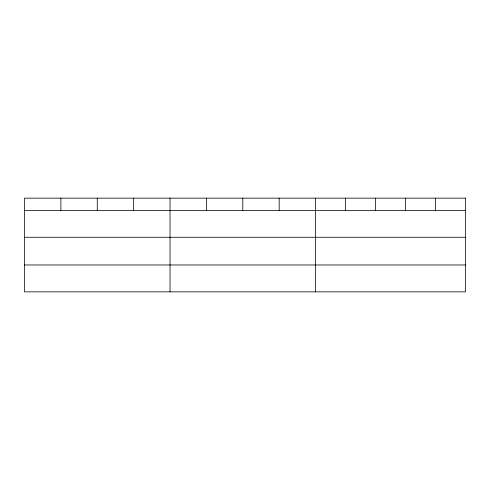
<?xml version="1.0" encoding="UTF-8"?>
<svg xmlns="http://www.w3.org/2000/svg" width="490" height="490" viewBox="0 0 490 490"><rect width="100%" height="100%" fill="white"/><g stroke="black" fill="none" stroke-linecap="round" stroke-linejoin="round"><path stroke-width="0.73" d="M24.5 210.382L465.5 210.382M24.5 237.27L465.5 237.27M24.5 264.968L465.5 264.968M435.512 198.144L435.512 210.382M405.524 198.144L405.524 210.382M375.536 198.144L375.536 210.382M345.548 198.144L345.548 210.382M315.56 198.144L315.56 291.856M279.178 198.144L279.178 210.382M242.795 198.144L242.795 210.382M206.413 198.144L206.413 210.382M170.03 198.144L170.03 291.856M133.648 198.144L133.648 210.382M97.265 198.144L97.265 210.382M60.883 198.144L60.883 210.382M465.5 198.144L24.5 198.144L24.5 291.856L465.5 291.856L465.5 198.144"/></g></svg>
